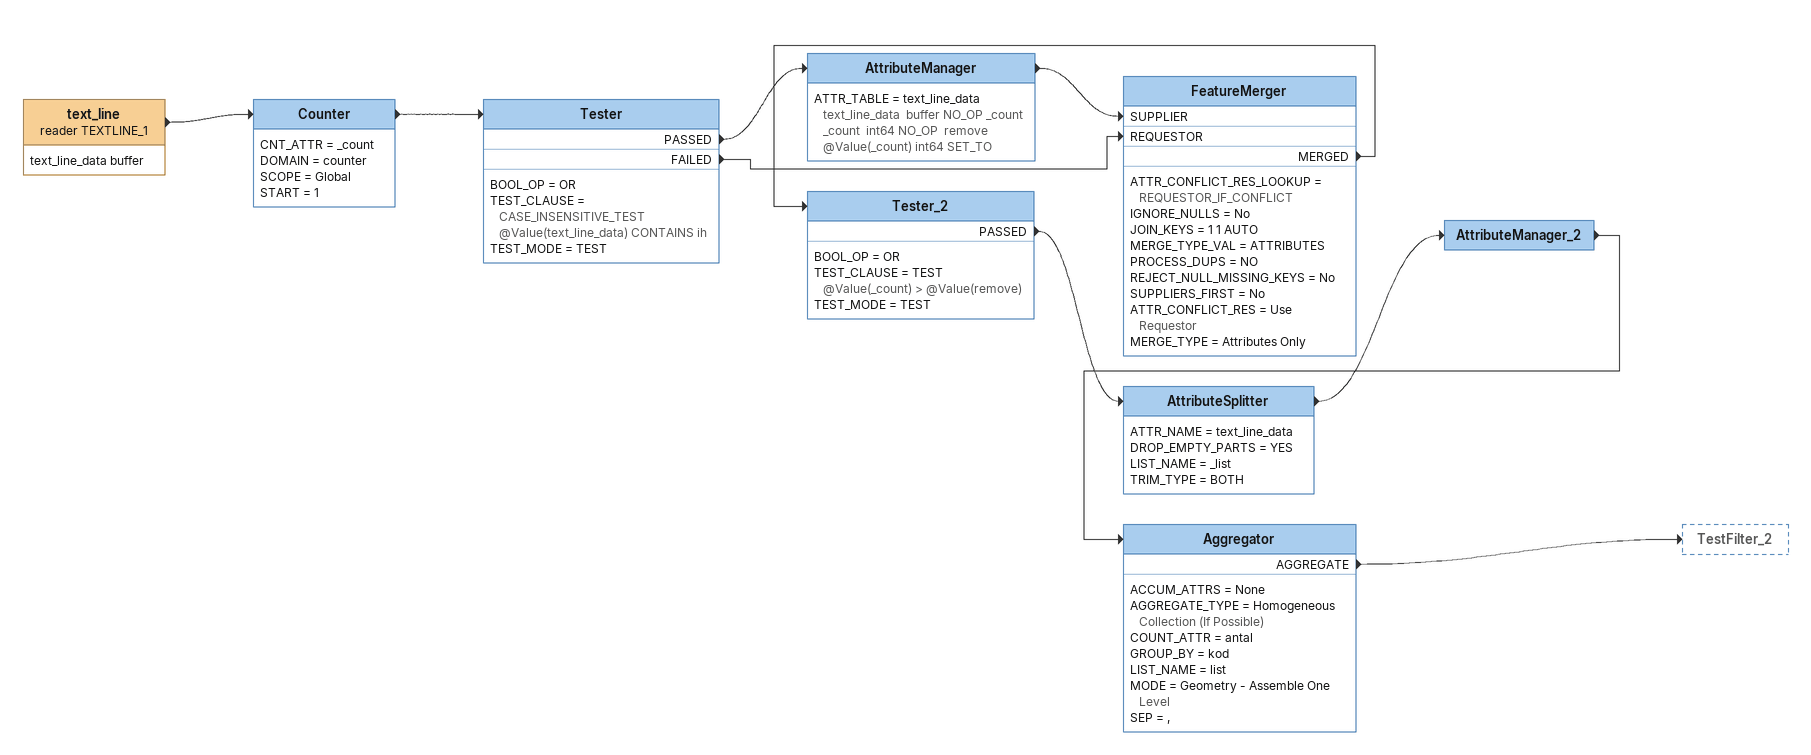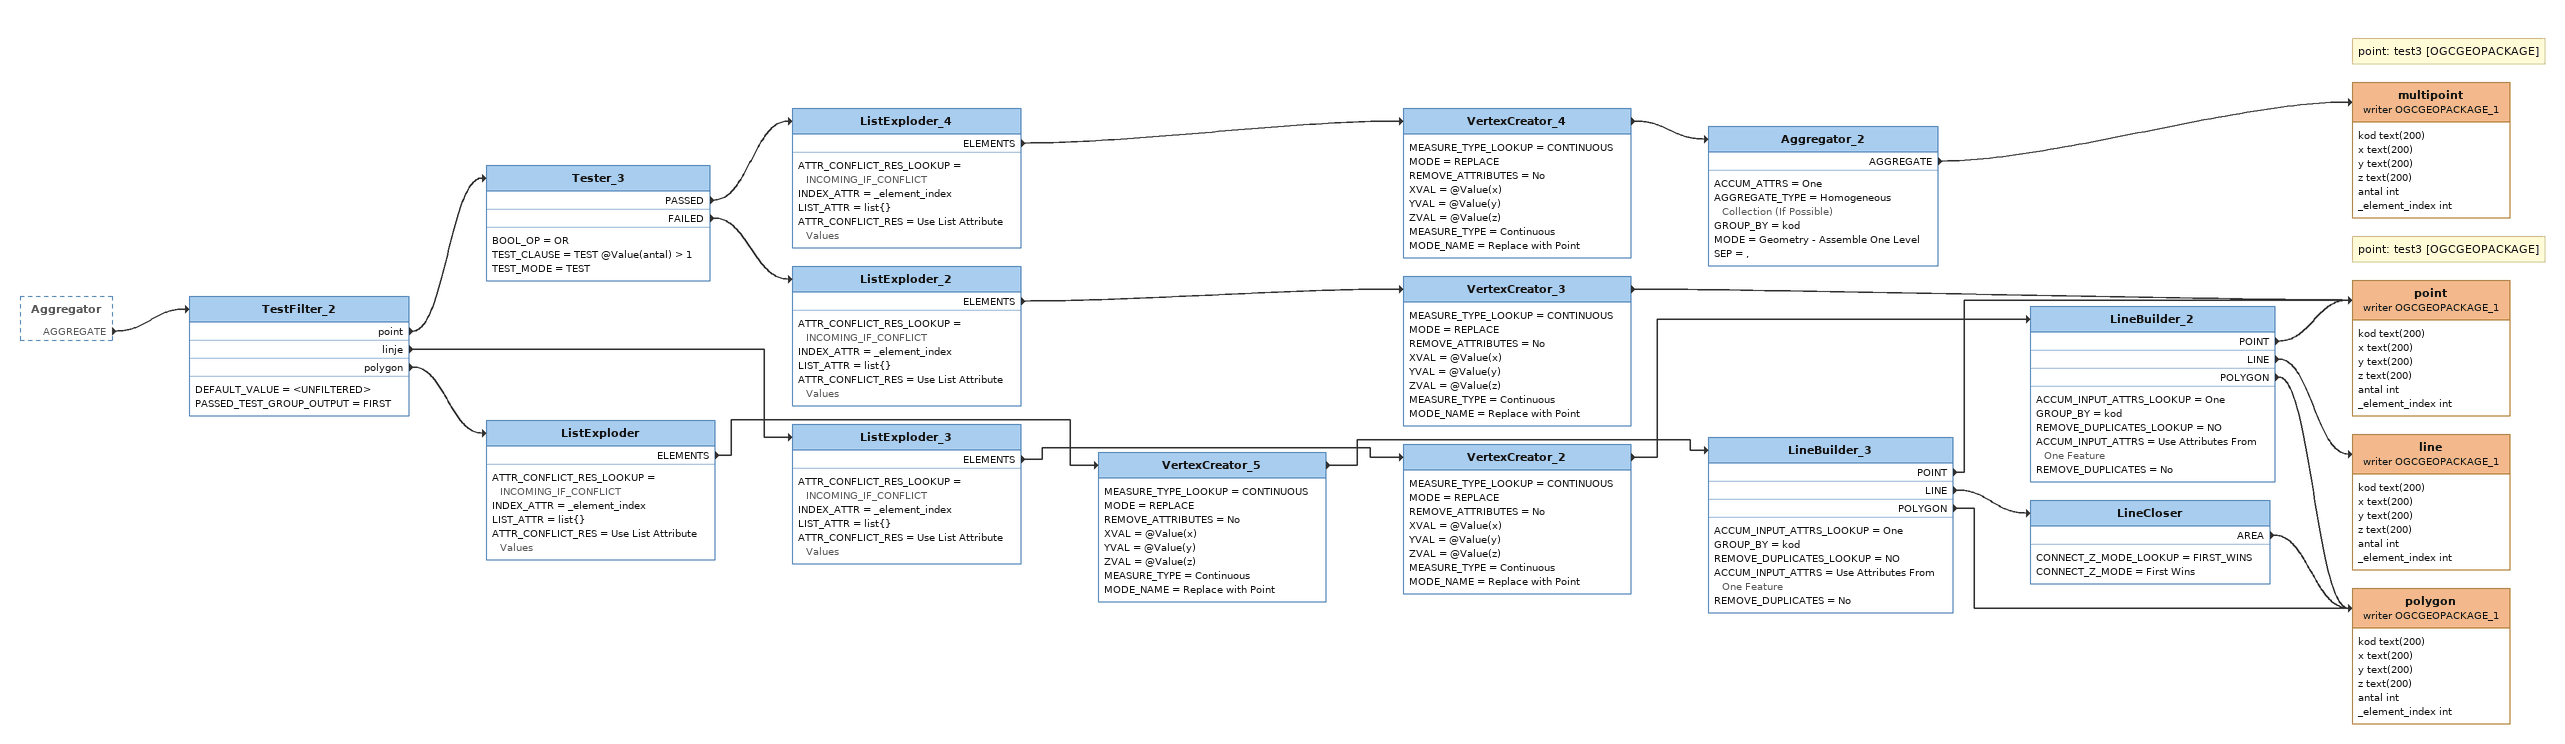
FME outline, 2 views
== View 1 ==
text_line (reader TEXTLINE_1)
    attributes: text_line_data buffer
    -> Counter
Counter
    CNT_ATTR = _count
    DOMAIN = counter
    SCOPE = Global
    START = 1
    -> Tester
Tester
    BOOL_OP = OR
    TEST_CLAUSE = CASE_INSENSITIVE_TEST @Value(text_line_data) CONTAINS ih
    TEST_MODE = TEST
    PASSED -> AttributeManager
    FAILED -> FeatureMerger [REQUESTOR]
AttributeManager
    ATTR_TABLE = text_line_data text_line_data  buffer NO_OP _count _count  int64 NO_OP  remove @Value(_count) int64 SET_TO
    -> FeatureMerger [SUPPLIER]
FeatureMerger
    ATTR_CONFLICT_RES_LOOKUP = REQUESTOR_IF_CONFLICT
    IGNORE_NULLS = No
    JOIN_KEYS = 1 1 AUTO
    MERGE_TYPE_VAL = ATTRIBUTES
    PROCESS_DUPS = NO
    REJECT_NULL_MISSING_KEYS = No
    SUPPLIERS_FIRST = No
    ATTR_CONFLICT_RES = Use Requestor
    MERGE_TYPE = Attributes Only
    MERGED -> Tester_2
Tester_2
    BOOL_OP = OR
    TEST_CLAUSE = TEST @Value(_count) > @Value(remove)
    TEST_MODE = TEST
    PASSED -> AttributeSplitter
AttributeSplitter
    ATTR_NAME = text_line_data
    DROP_EMPTY_PARTS = YES
    LIST_NAME = _list
    TRIM_TYPE = BOTH
    -> AttributeManager_2
AttributeManager_2
    -> Aggregator
Aggregator
    ACCUM_ATTRS = None
    AGGREGATE_TYPE = Homogeneous Collection (If Possible)
    COUNT_ATTR = antal
    GROUP_BY = kod
    LIST_NAME = list
    MODE = Geometry - Assemble One Level
    SEP = ,
    AGGREGATE -> TestFilter_2

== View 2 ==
Aggregator [outside]
    AGGREGATE -> TestFilter_2
TestFilter_2
    DEFAULT_VALUE = <UNFILTERED>
    PASSED_TEST_GROUP_OUTPUT = FIRST
    point -> Tester_3
    linje -> ListExploder_3
    polygon -> ListExploder
Tester_3
    BOOL_OP = OR
    TEST_CLAUSE = TEST @Value(antal) > 1
    TEST_MODE = TEST
    PASSED -> ListExploder_4
    FAILED -> ListExploder_2
ListExploder_4
    ATTR_CONFLICT_RES_LOOKUP = INCOMING_IF_CONFLICT
    INDEX_ATTR = _element_index
    LIST_ATTR = list{}
    ATTR_CONFLICT_RES = Use List Attribute Values
    ELEMENTS -> VertexCreator_4
VertexCreator_4
    MEASURE_TYPE_LOOKUP = CONTINUOUS
    MODE = REPLACE
    REMOVE_ATTRIBUTES = No
    XVAL = @Value(x)
    YVAL = @Value(y)
    ZVAL = @Value(z)
    MEASURE_TYPE = Continuous
    MODE_NAME = Replace with Point
    -> Aggregator_2
Aggregator_2
    ACCUM_ATTRS = One
    AGGREGATE_TYPE = Homogeneous Collection (If Possible)
    GROUP_BY = kod
    MODE = Geometry - Assemble One Level
    SEP = ,
    AGGREGATE -> multipoint (writer OGCGEOPACKAGE_1)
Note: point: test3 [OGCGEOPACKAGE]
multipoint (writer OGCGEOPACKAGE_1)
    attributes: kod text(200), x text(200), y text(200), z text(200), antal int, _element_index int
ListExploder_2
    ATTR_CONFLICT_RES_LOOKUP = INCOMING_IF_CONFLICT
    INDEX_ATTR = _element_index
    LIST_ATTR = list{}
    ATTR_CONFLICT_RES = Use List Attribute Values
    ELEMENTS -> VertexCreator_3
VertexCreator_3
    MEASURE_TYPE_LOOKUP = CONTINUOUS
    MODE = REPLACE
    REMOVE_ATTRIBUTES = No
    XVAL = @Value(x)
    YVAL = @Value(y)
    ZVAL = @Value(z)
    MEASURE_TYPE = Continuous
    MODE_NAME = Replace with Point
    -> point (writer OGCGEOPACKAGE_1)
ListExploder_3
    ATTR_CONFLICT_RES_LOOKUP = INCOMING_IF_CONFLICT
    INDEX_ATTR = _element_index
    LIST_ATTR = list{}
    ATTR_CONFLICT_RES = Use List Attribute Values
    ELEMENTS -> VertexCreator_2
VertexCreator_2
    MEASURE_TYPE_LOOKUP = CONTINUOUS
    MODE = REPLACE
    REMOVE_ATTRIBUTES = No
    XVAL = @Value(x)
    YVAL = @Value(y)
    ZVAL = @Value(z)
    MEASURE_TYPE = Continuous
    MODE_NAME = Replace with Point
    -> LineBuilder_2
LineBuilder_2
    ACCUM_INPUT_ATTRS_LOOKUP = One
    GROUP_BY = kod
    REMOVE_DUPLICATES_LOOKUP = NO
    ACCUM_INPUT_ATTRS = Use Attributes From One Feature
    REMOVE_DUPLICATES = No
    POINT -> point (writer OGCGEOPACKAGE_1)
    LINE -> line (writer OGCGEOPACKAGE_1)
    POLYGON -> polygon (writer OGCGEOPACKAGE_1)
line (writer OGCGEOPACKAGE_1)
    attributes: kod text(200), x text(200), y text(200), z text(200), antal int, _element_index int
ListExploder
    ATTR_CONFLICT_RES_LOOKUP = INCOMING_IF_CONFLICT
    INDEX_ATTR = _element_index
    LIST_ATTR = list{}
    ATTR_CONFLICT_RES = Use List Attribute Values
    ELEMENTS -> VertexCreator_5
VertexCreator_5
    MEASURE_TYPE_LOOKUP = CONTINUOUS
    MODE = REPLACE
    REMOVE_ATTRIBUTES = No
    XVAL = @Value(x)
    YVAL = @Value(y)
    ZVAL = @Value(z)
    MEASURE_TYPE = Continuous
    MODE_NAME = Replace with Point
    -> LineBuilder_3
LineBuilder_3
    ACCUM_INPUT_ATTRS_LOOKUP = One
    GROUP_BY = kod
    REMOVE_DUPLICATES_LOOKUP = NO
    ACCUM_INPUT_ATTRS = Use Attributes From One Feature
    REMOVE_DUPLICATES = No
    POINT -> point (writer OGCGEOPACKAGE_1)
    LINE -> LineCloser
    POLYGON -> polygon (writer OGCGEOPACKAGE_1)
Note: point: test3 [OGCGEOPACKAGE]
point (writer OGCGEOPACKAGE_1)
    attributes: kod text(200), x text(200), y text(200), z text(200), antal int, _element_index int
LineCloser
    CONNECT_Z_MODE_LOOKUP = FIRST_WINS
    CONNECT_Z_MODE = First Wins
    AREA -> polygon (writer OGCGEOPACKAGE_1)
polygon (writer OGCGEOPACKAGE_1)
    attributes: kod text(200), x text(200), y text(200), z text(200), antal int, _element_index int
